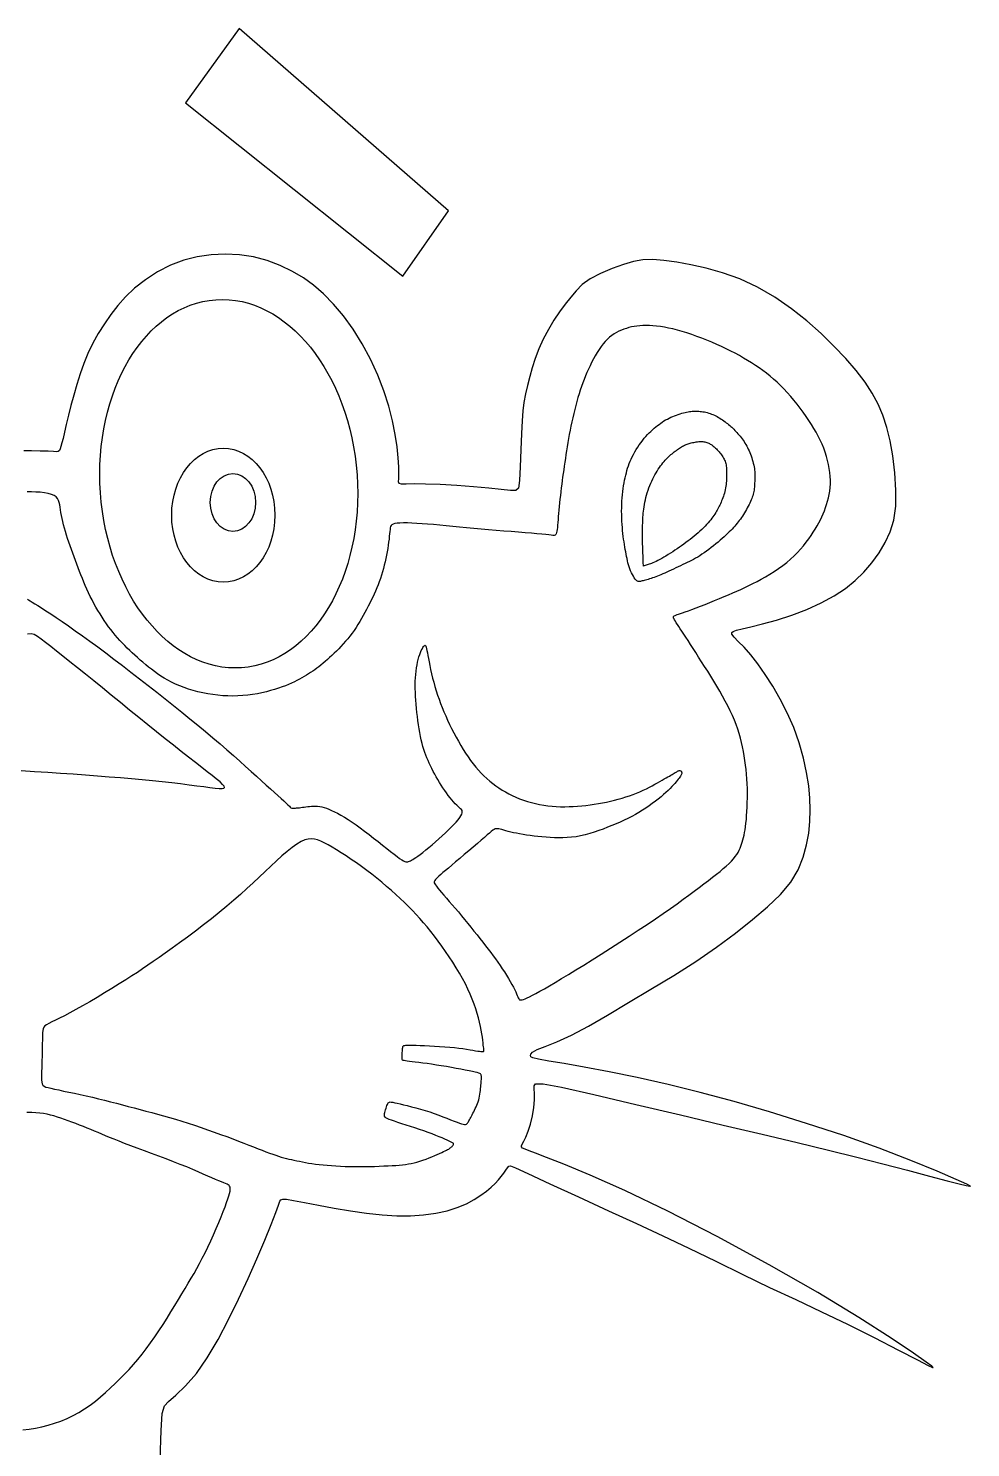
# Model space of a CAD drawing. Extents: x 22 to 188, y 36 to 263.
# Drawn here: x 110.46 to 142.93, y 213.76 to 262.66 of the extents above; entities that cross this region are included whole.
import ezdxf

# ---------------------------------------------------------------- set-up
doc = ezdxf.new("R2010")
doc.units = 0
doc.layers.add('1', color=7, linetype='Continuous')

msp = doc.modelspace()

# ---------------------------------------------------------------- linework, layer by layer
at = {"layer": '1', "color": 7, "linetype": 'Continuous'}
for points in [[(124.94, 256.38), (117.726, 262.662), (115.875, 260.095), (123.359, 254.124)], [(131.373, 243.689), (131.341, 243.733), (131.308, 243.785), (131.276, 243.842), (131.245, 243.905), (131.215, 243.971), (131.188, 244.039), (131.163, 244.107), (131.142, 244.177), (131.122, 244.247), (131.105, 244.319), (131.089, 244.392), (131.073, 244.467), (131.058, 244.545), (131.044, 244.624), (131.029, 244.706), (131.015, 244.79), (131, 244.877), (130.987, 244.967), (130.973, 245.06), (130.961, 245.157), (130.949, 245.256), (130.938, 245.359), (130.928, 245.464), (130.919, 245.572), (130.913, 245.682), (130.908, 245.794), (130.905, 245.908), (130.904, 246.023), (130.905, 246.139), (130.909, 246.254), (130.915, 246.369), (130.922, 246.482), (130.932, 246.592), (130.943, 246.7), (130.957, 246.803), (130.971, 246.902), (130.988, 246.998), (131.005, 247.091), (131.024, 247.18), (131.045, 247.267), (131.066, 247.351), (131.088, 247.432), (131.111, 247.511), (131.136, 247.59), (131.164, 247.668), (131.195, 247.745), (131.229, 247.824), (131.267, 247.904), (131.309, 247.985), (131.355, 248.068), (131.405, 248.151), (131.458, 248.234), (131.513, 248.316), (131.572, 248.396), (131.632, 248.474), (131.686, 248.54), (131.741, 248.603), (131.796, 248.663), (131.853, 248.722), (131.909, 248.777), (131.966, 248.831), (132.023, 248.881), (132.08, 248.929), (132.136, 248.975), (132.193, 249.018), (132.249, 249.059), (132.306, 249.098), (132.363, 249.134), (132.421, 249.169), (132.48, 249.202), (132.541, 249.233), (132.603, 249.262), (132.666, 249.29), (132.73, 249.316), (132.794, 249.34), (132.857, 249.362), (132.918, 249.382), (132.978, 249.399), (133.035, 249.415), (133.09, 249.429), (133.142, 249.44), (133.192, 249.449), (133.24, 249.457), (133.287, 249.462), (133.333, 249.467), (133.379, 249.47), (133.425, 249.471), (133.471, 249.472), (133.517, 249.471), (133.564, 249.469), (133.611, 249.466), (133.659, 249.461), (133.707, 249.454), (133.755, 249.446), (133.804, 249.435), (133.853, 249.423), (133.903, 249.409), (133.952, 249.392), (134.002, 249.374), (134.051, 249.354), (134.101, 249.333), (134.149, 249.309), (134.198, 249.284), (134.245, 249.258), (134.292, 249.23), (134.338, 249.201), (134.383, 249.17), (134.427, 249.139), (134.47, 249.108), (134.511, 249.076), (134.551, 249.044), (134.59, 249.013), (134.627, 248.981), (134.664, 248.949), (134.699, 248.916), (134.735, 248.882), (134.77, 248.848), (134.805, 248.812), (134.84, 248.774), (134.876, 248.735), (134.912, 248.694), (134.948, 248.652), (134.984, 248.609), (135.02, 248.564), (135.055, 248.518), (135.089, 248.47), (135.122, 248.422), (135.153, 248.373), (135.184, 248.324), (135.213, 248.272), (135.241, 248.22), (135.267, 248.166), (135.293, 248.111), (135.318, 248.053), (135.341, 247.994), (135.364, 247.933), (135.386, 247.87), (135.406, 247.806), (135.424, 247.743), (135.441, 247.679), (135.456, 247.617), (135.468, 247.557), (135.478, 247.498), (135.485, 247.443), (135.49, 247.391), (135.493, 247.34), (135.495, 247.292), (135.495, 247.244), (135.494, 247.197), (135.492, 247.15), (135.491, 247.102), (135.489, 247.054), (135.487, 247.004), (135.485, 246.955), (135.483, 246.905), (135.479, 246.855), (135.474, 246.805), (135.467, 246.755), (135.459, 246.705), (135.449, 246.657), (135.437, 246.608), (135.423, 246.56), (135.406, 246.511), (135.388, 246.462), (135.367, 246.412), (135.345, 246.36), (135.32, 246.307), (135.293, 246.253), (135.264, 246.197), (135.234, 246.14), (135.202, 246.082), (135.169, 246.025), (135.135, 245.968), (135.1, 245.912), (135.066, 245.858), (135.03, 245.805), (134.995, 245.755), (134.959, 245.705), (134.921, 245.656), (134.883, 245.608), (134.843, 245.56), (134.801, 245.512), (134.757, 245.463), (134.71, 245.412), (134.661, 245.361), (134.609, 245.309), (134.554, 245.255), (134.496, 245.199), (134.434, 245.142), (134.369, 245.083), (134.3, 245.023), (134.227, 244.961), (134.151, 244.897), (134.072, 244.834), (133.992, 244.771), (133.911, 244.709), (133.831, 244.65), (133.751, 244.593), (133.673, 244.54), (133.598, 244.492), (133.525, 244.447), (133.453, 244.406), (133.382, 244.367), (133.31, 244.33), (133.239, 244.293), (133.165, 244.257), (133.09, 244.221), (133.012, 244.184), (132.933, 244.146), (132.852, 244.108), (132.771, 244.07), (132.69, 244.033), (132.611, 243.996), (132.534, 243.961), (132.459, 243.927), (132.388, 243.895), (132.321, 243.865), (132.256, 243.837), (132.194, 243.811), (132.135, 243.787), (132.078, 243.764), (132.023, 243.743), (131.969, 243.724), (131.917, 243.707), (131.867, 243.691), (131.818, 243.676), (131.772, 243.663), (131.728, 243.651), (131.686, 243.64), (131.648, 243.63), (131.613, 243.621), (131.581, 243.613), (131.552, 243.606), (131.526, 243.602), (131.501, 243.602), (131.476, 243.606), (131.453, 243.616), (131.428, 243.631), (131.403, 243.654), (131.373, 243.689)], [(131.655, 244.134), (131.649, 244.266), (131.645, 244.376), (131.641, 244.485), (131.637, 244.593), (131.633, 244.697), (131.63, 244.799), (131.628, 244.897), (131.626, 244.991), (131.625, 245.081), (131.624, 245.166), (131.624, 245.247), (131.624, 245.324), (131.625, 245.399), (131.627, 245.472), (131.628, 245.543), (131.63, 245.612), (131.633, 245.681), (131.635, 245.749), (131.639, 245.817), (131.644, 245.886), (131.649, 245.956), (131.657, 246.027), (131.665, 246.1), (131.676, 246.175), (131.689, 246.253), (131.704, 246.333), (131.722, 246.414), (131.741, 246.497), (131.763, 246.58), (131.787, 246.663), (131.813, 246.746), (131.841, 246.828), (131.872, 246.908), (131.905, 246.986), (131.939, 247.062), (131.975, 247.136), (132.013, 247.208), (132.051, 247.278), (132.09, 247.345), (132.129, 247.409), (132.168, 247.471), (132.208, 247.53), (132.247, 247.586), (132.287, 247.639), (132.326, 247.69), (132.366, 247.738), (132.405, 247.783), (132.445, 247.826), (132.484, 247.866), (132.523, 247.904), (132.562, 247.94), (132.601, 247.974), (132.64, 248.006), (132.678, 248.037), (132.716, 248.066), (132.754, 248.095), (132.791, 248.122), (132.829, 248.149), (132.865, 248.175), (132.901, 248.199), (132.937, 248.222), (132.972, 248.243), (133.005, 248.263), (133.038, 248.282), (133.07, 248.298), (133.101, 248.313), (133.133, 248.326), (133.164, 248.338), (133.197, 248.349), (133.23, 248.36), (133.266, 248.369), (133.304, 248.379), (133.345, 248.389), (133.388, 248.398), (133.432, 248.407), (133.477, 248.414), (133.523, 248.421), (133.569, 248.425), (133.613, 248.428), (133.656, 248.428), (133.697, 248.426), (133.736, 248.421), (133.773, 248.414), (133.808, 248.405), (133.841, 248.394), (133.873, 248.382), (133.903, 248.369), (133.932, 248.355), (133.959, 248.34), (133.986, 248.324), (134.011, 248.307), (134.037, 248.289), (134.062, 248.269), (134.088, 248.248), (134.114, 248.224), (134.142, 248.198), (134.17, 248.17), (134.2, 248.14), (134.23, 248.108), (134.26, 248.074), (134.289, 248.04), (134.318, 248.004), (134.346, 247.968), (134.372, 247.931), (134.395, 247.894), (134.417, 247.857), (134.436, 247.82), (134.454, 247.782), (134.469, 247.744), (134.482, 247.704), (134.493, 247.664), (134.502, 247.622), (134.509, 247.579), (134.515, 247.534), (134.518, 247.488), (134.521, 247.44), (134.522, 247.39), (134.522, 247.339), (134.521, 247.287), (134.52, 247.233), (134.518, 247.177), (134.515, 247.12), (134.512, 247.062), (134.507, 247.003), (134.502, 246.944), (134.494, 246.884), (134.485, 246.825), (134.474, 246.766), (134.46, 246.707), (134.445, 246.65), (134.428, 246.593), (134.409, 246.538), (134.39, 246.484), (134.37, 246.432), (134.349, 246.381), (134.328, 246.332), (134.308, 246.285), (134.288, 246.239), (134.267, 246.195), (134.245, 246.152), (134.223, 246.108), (134.199, 246.065), (134.173, 246.021), (134.146, 245.976), (134.116, 245.929), (134.084, 245.881), (134.049, 245.832), (134.012, 245.781), (133.972, 245.729), (133.929, 245.677), (133.882, 245.623), (133.833, 245.567), (133.78, 245.512), (133.724, 245.455), (133.665, 245.398), (133.604, 245.34), (133.54, 245.282), (133.474, 245.225), (133.406, 245.167), (133.337, 245.111), (133.266, 245.054), (133.194, 244.999), (133.121, 244.944), (133.047, 244.89), (132.972, 244.836), (132.896, 244.783), (132.819, 244.73), (132.741, 244.678), (132.663, 244.627), (132.584, 244.576), (132.506, 244.528), (132.43, 244.481), (132.355, 244.436), (132.284, 244.395), (132.215, 244.357), (132.15, 244.323), (132.09, 244.294), (132.034, 244.268), (131.983, 244.246), (131.937, 244.228), (131.894, 244.212), (131.857, 244.199), (131.823, 244.188), (131.748, 244.163), (131.715, 244.153), (131.68, 244.141)], [(119.713, 234.558), (119.552, 234.443), (119.38, 234.305), (119.2, 234.148), (119.012, 233.977), (118.818, 233.795), (118.619, 233.606), (118.416, 233.414), (118.208, 233.22), (117.993, 233.023), (117.771, 232.822), (117.539, 232.618), (117.296, 232.411), (117.041, 232.199), (116.772, 231.985), (116.496, 231.769), (116.216, 231.556), (115.939, 231.35), (115.669, 231.152), (115.414, 230.966), (115.177, 230.797), (114.963, 230.645), (114.766, 230.507), (114.581, 230.379), (114.399, 230.257), (114.216, 230.136), (114.023, 230.012), (113.815, 229.879), (113.586, 229.735), (113.342, 229.584), (113.087, 229.428), (112.829, 229.273), (112.574, 229.122), (112.328, 228.98), (112.098, 228.851), (111.889, 228.739), (111.702, 228.643), (111.536, 228.56), (111.392, 228.489), (111.27, 228.428), (111.17, 228.376), (111.091, 228.329), (111.033, 228.287), (110.993, 228.244), (110.968, 228.194), (110.954, 228.132), (110.947, 228.053), (110.945, 227.95), (110.944, 227.82), (110.941, 227.658), (110.937, 227.472), (110.931, 227.272), (110.926, 227.069), (110.921, 226.872), (110.917, 226.692), (110.916, 226.539), (110.917, 226.433), (110.924, 226.352), (110.939, 226.29), (110.965, 226.245), (111.005, 226.211), (111.062, 226.185), (111.138, 226.163), (111.238, 226.14), (111.362, 226.113), (111.508, 226.082), (111.673, 226.047), (111.853, 226.009), (112.046, 225.968), (112.248, 225.924), (112.455, 225.878), (112.665, 225.83), (112.874, 225.78), (113.082, 225.729), (113.289, 225.677), (113.494, 225.624), (113.699, 225.571), (113.903, 225.517), (114.106, 225.463), (114.308, 225.41), (114.51, 225.356), (114.712, 225.303), (114.914, 225.248), (115.118, 225.192), (115.324, 225.134), (115.533, 225.073), (115.746, 225.009), (115.964, 224.941), (116.186, 224.868), (116.412, 224.792), (116.639, 224.714), (116.864, 224.634), (117.085, 224.554), (117.301, 224.474), (117.508, 224.396), (117.705, 224.321), (117.89, 224.249), (118.063, 224.182), (118.224, 224.119), (118.375, 224.059), (118.515, 224.005), (118.646, 223.955), (118.767, 223.909), (118.88, 223.868), (118.984, 223.832), (119.083, 223.801), (119.176, 223.773), (119.265, 223.748), (119.352, 223.725), (119.438, 223.704), (119.525, 223.684), (119.614, 223.664), (119.706, 223.644), (119.802, 223.624), (119.902, 223.604), (120.007, 223.584), (120.117, 223.565), (120.232, 223.547), (120.354, 223.53), (120.482, 223.514), (120.617, 223.499), (120.758, 223.486), (120.905, 223.475), (121.058, 223.465), (121.215, 223.457), (121.376, 223.451), (121.541, 223.447), (121.71, 223.444), (121.88, 223.444), (122.052, 223.445), (122.223, 223.447), (122.391, 223.451), (122.554, 223.456), (122.711, 223.463), (122.86, 223.469), (122.998, 223.477), (123.126, 223.485), (123.243, 223.494), (123.353, 223.504), (123.456, 223.517), (123.556, 223.532), (123.654, 223.55), (123.751, 223.572), (123.851, 223.599), (123.953, 223.631), (124.058, 223.666), (124.163, 223.704), (124.266, 223.743), (124.367, 223.784), (124.463, 223.823), (124.552, 223.861), (124.633, 223.897), (124.705, 223.929), (124.768, 223.957), (124.822, 223.983), (124.869, 224.006), (124.909, 224.027), (124.944, 224.047), (124.974, 224.066), (125, 224.084), (125.023, 224.103), (125.043, 224.121), (125.061, 224.138), (125.075, 224.155), (125.088, 224.171), (125.097, 224.186), (125.105, 224.199), (125.111, 224.211), (125.114, 224.221), (125.114, 224.23), (125.109, 224.239), (125.097, 224.249), (125.078, 224.261), (125.049, 224.277), (125.008, 224.296), (124.956, 224.321), (124.889, 224.351), (124.809, 224.387), (124.716, 224.428), (124.612, 224.472), (124.497, 224.519), (124.371, 224.569), (124.235, 224.62), (124.091, 224.672), (123.939, 224.724), (123.783, 224.775), (123.627, 224.825), (123.474, 224.873), (123.328, 224.92), (123.193, 224.963), (123.072, 225.003), (122.97, 225.039), (122.889, 225.07), (122.827, 225.098), (122.783, 225.125), (122.754, 225.15), (122.737, 225.176), (122.731, 225.204), (122.731, 225.235), (122.737, 225.271), (122.746, 225.312), (122.757, 225.357), (122.77, 225.404), (122.785, 225.452), (122.8, 225.498), (122.816, 225.542), (122.832, 225.581), (122.847, 225.614), (122.863, 225.639), (122.88, 225.656), (122.901, 225.667), (122.93, 225.67), (122.968, 225.667), (123.018, 225.659), (123.083, 225.645), (123.165, 225.626), (123.267, 225.602), (123.385, 225.574), (123.517, 225.542), (123.661, 225.506), (123.813, 225.465), (123.971, 225.422), (124.131, 225.375), (124.291, 225.324), (124.448, 225.271), (124.601, 225.216), (124.747, 225.161), (124.884, 225.108), (125.012, 225.058), (125.128, 225.012), (125.231, 224.973), (125.319, 224.941), (125.39, 224.918), (125.447, 224.903), (125.491, 224.897), (125.526, 224.897), (125.553, 224.905), (125.574, 224.918), (125.591, 224.937), (125.608, 224.961), (125.625, 224.989), (125.644, 225.021), (125.664, 225.057), (125.685, 225.096), (125.706, 225.138), (125.73, 225.183), (125.754, 225.23), (125.779, 225.279), (125.806, 225.331), (125.833, 225.384), (125.86, 225.439), (125.887, 225.496), (125.913, 225.554), (125.937, 225.615), (125.959, 225.677), (125.979, 225.74), (125.996, 225.805), (126.01, 225.871), (126.022, 225.937), (126.032, 226.003), (126.04, 226.067), (126.046, 226.131), (126.052, 226.192), (126.057, 226.25), (126.061, 226.305), (126.065, 226.356), (126.068, 226.403), (126.07, 226.447), (126.072, 226.487), (126.072, 226.522), (126.071, 226.553), (126.069, 226.58), (126.065, 226.602), (126.056, 226.621), (126.041, 226.638), (126.015, 226.652), (125.978, 226.667), (125.925, 226.682), (125.854, 226.699), (125.763, 226.719), (125.65, 226.742), (125.516, 226.768), (125.368, 226.796), (125.207, 226.826), (125.038, 226.857), (124.864, 226.887), (124.69, 226.916), (124.519, 226.943), (124.355, 226.968), (124.198, 226.99), (124.052, 227.01), (123.916, 227.027), (123.793, 227.043), (123.684, 227.056), (123.59, 227.068), (123.512, 227.078), (123.452, 227.086), (123.407, 227.094), (123.376, 227.103), (123.356, 227.114), (123.345, 227.128), (123.34, 227.146), (123.339, 227.17), (123.341, 227.2), (123.342, 227.237), (123.343, 227.28), (123.345, 227.326), (123.346, 227.375), (123.349, 227.423), (123.352, 227.469), (123.356, 227.511), (123.361, 227.547), (123.369, 227.575), (123.38, 227.596), (123.399, 227.611), (123.428, 227.62), (123.47, 227.626), (123.527, 227.627), (123.603, 227.627), (123.7, 227.624), (123.82, 227.621), (123.959, 227.616), (124.115, 227.611), (124.282, 227.604), (124.456, 227.595), (124.633, 227.585), (124.809, 227.573), (124.98, 227.559), (125.142, 227.542), (125.293, 227.525), (125.434, 227.506), (125.563, 227.487), (125.679, 227.469), (125.782, 227.452), (125.872, 227.436), (125.947, 227.424), (126.006, 227.415), (126.053, 227.409), (126.088, 227.406), (126.113, 227.405), (126.13, 227.406), (126.14, 227.408), (126.147, 227.412), (126.15, 227.416), (126.153, 227.421), (126.155, 227.429), (126.155, 227.44), (126.155, 227.458), (126.153, 227.484), (126.15, 227.519), (126.145, 227.567), (126.138, 227.628), (126.129, 227.704), (126.118, 227.795), (126.104, 227.899), (126.087, 228.014), (126.065, 228.14), (126.039, 228.275), (126.008, 228.417), (125.971, 228.566), (125.928, 228.72), (125.879, 228.878), (125.822, 229.042), (125.759, 229.209), (125.688, 229.381), (125.609, 229.557), (125.521, 229.737), (125.425, 229.92), (125.319, 230.106), (125.206, 230.295), (125.087, 230.484), (124.963, 230.672), (124.836, 230.857), (124.707, 231.039), (124.578, 231.215), (124.45, 231.384), (124.324, 231.545), (124.2, 231.699), (124.076, 231.847), (123.951, 231.99), (123.825, 232.13), (123.695, 232.268), (123.561, 232.405), (123.422, 232.542), (123.277, 232.68), (123.126, 232.819), (122.969, 232.959), (122.807, 233.099), (122.641, 233.238), (122.471, 233.376), (122.298, 233.513), (122.121, 233.647), (121.943, 233.778), (121.765, 233.906), (121.587, 234.029), (121.413, 234.146), (121.245, 234.256), (121.083, 234.357), (120.93, 234.45), (120.788, 234.532), (120.658, 234.602), (120.537, 234.66), (120.424, 234.703), (120.315, 234.73), (120.207, 234.739), (120.097, 234.729), (119.983, 234.699), (119.862, 234.646), (119.713, 234.558)]]:
    msp.add_lwpolyline(points, close=True, dxfattribs=at)
for points in [[(115.003, 213.333), (115.039, 214.35), (115.076, 214.933), (115.147, 215.197), (115.295, 215.35), (115.547, 215.565), (115.879, 215.885), (116.25, 216.315), (116.626, 216.858), (116.998, 217.486), (117.36, 218.169), (117.707, 218.876), (118.034, 219.583), (118.337, 220.268), (118.608, 220.904), (118.832, 221.452), (118.992, 221.866), (119.079, 222.119), (119.122, 222.246), (119.158, 222.299), (119.224, 222.321), (119.359, 222.315), (119.602, 222.277), (119.98, 222.206), (120.461, 222.112), (121.001, 222.011), (121.561, 221.916), (122.118, 221.835), (122.655, 221.777), (123.159, 221.748), (123.631, 221.748), (124.076, 221.777), (124.497, 221.836), (124.888, 221.922), (125.242, 222.033), (125.553, 222.164), (125.823, 222.308), (126.052, 222.455), (126.246, 222.596), (126.408, 222.73), (126.544, 222.86), (126.66, 222.985), (126.758, 223.105), (126.843, 223.217), (126.915, 223.318), (126.975, 223.4), (127.021, 223.455), (127.074, 223.468), (127.246, 223.399), (127.67, 223.201), (128.431, 222.849), (129.414, 222.396), (130.453, 221.92), (131.421, 221.476), (132.328, 221.056), (133.224, 220.632), (134.145, 220.185), (135.08, 219.728), (136.003, 219.281), (136.901, 218.858), (137.788, 218.442), (138.69, 218.008), (139.608, 217.55), (140.449, 217.118), (141.095, 216.782), (141.466, 216.589), (141.617, 216.515), (141.639, 216.515), (141.592, 216.563), (141.402, 216.708), (140.962, 217.015), (140.189, 217.534), (139.082, 218.243), (137.665, 219.102), (135.986, 220.062), (134.2, 221.032), (132.491, 221.911), (131.014, 222.617), (129.815, 223.148), (128.913, 223.522), (128.31, 223.761), (127.939, 223.9), (127.718, 223.981), (127.575, 224.038), (127.49, 224.082), (127.451, 224.12), (127.45, 224.16), (127.48, 224.219), (127.535, 224.314), (127.607, 224.462), (127.687, 224.66), (127.766, 224.906), (127.833, 225.19), (127.881, 225.483), (127.905, 225.748), (127.902, 225.959), (127.889, 226.117), (127.886, 226.229), (127.94, 226.297), (128.197, 226.291), (128.83, 226.174), (129.946, 225.925), (131.389, 225.587), (132.937, 225.221), (134.404, 224.875), (135.746, 224.559), (136.956, 224.272), (138.034, 224.01), (139.006, 223.768), (139.907, 223.537), (140.757, 223.314), (141.512, 223.114), (142.117, 222.954), (142.531, 222.849), (142.78, 222.79), (142.905, 222.766), (142.929, 222.772), (142.796, 222.837), (142.428, 222.999), (141.772, 223.28), (140.867, 223.653), (139.774, 224.076), (138.556, 224.509), (137.277, 224.933), (136, 225.33), (134.777, 225.686), (133.614, 225.999), (132.503, 226.274), (131.443, 226.51), (130.469, 226.709), (129.618, 226.869), (128.925, 226.991), (128.399, 227.08), (128.042, 227.144), (127.848, 227.19), (127.772, 227.227), (127.759, 227.268), (127.77, 227.32), (127.833, 227.387), (127.99, 227.473), (128.274, 227.584), (128.676, 227.741), (129.178, 227.968), (129.763, 228.281), (130.421, 228.665), (131.142, 229.095), (131.913, 229.552), (132.7, 230.026), (133.465, 230.513), (134.174, 231.004), (134.822, 231.489), (135.408, 231.956), (135.929, 232.396), (136.375, 232.82), (136.731, 233.242), (136.987, 233.672), (137.162, 234.104), (137.276, 234.528), (137.351, 234.936), (137.393, 235.334), (137.406, 235.731), (137.393, 236.134), (137.351, 236.558), (137.276, 237.017), (137.165, 237.518), (137.017, 238.044), (136.832, 238.571), (136.612, 239.076), (136.368, 239.552), (136.111, 239.996), (135.852, 240.402), (135.598, 240.764), (135.352, 241.078), (135.121, 241.337), (134.923, 241.541), (134.778, 241.689), (134.703, 241.784), (134.696, 241.843), (134.751, 241.883), (134.865, 241.922), (135.058, 241.971), (135.352, 242.04), (135.758, 242.139), (136.244, 242.271), (136.768, 242.438), (137.288, 242.64), (137.782, 242.868), (138.229, 243.113), (138.614, 243.367), (138.948, 243.636), (139.247, 243.927), (139.523, 244.247), (139.773, 244.589), (139.987, 244.945), (140.159, 245.314), (140.281, 245.72), (140.348, 246.194), (140.356, 246.752), (140.318, 247.351), (140.246, 247.933), (140.153, 248.454), (140.04, 248.915), (139.904, 249.33), (139.741, 249.716), (139.542, 250.089), (139.293, 250.468), (138.986, 250.868), (138.626, 251.286), (138.22, 251.717), (137.775, 252.153), (137.289, 252.585), (136.758, 253.003), (136.182, 253.395), (135.58, 253.743), (134.973, 254.03), (134.382, 254.243), (133.818, 254.397), (133.289, 254.511), (132.802, 254.602), (132.363, 254.667), (131.975, 254.696), (131.636, 254.684), (131.313, 254.628), (130.967, 254.53), (130.575, 254.39), (130.175, 254.219), (129.82, 254.03), (129.548, 253.832), (129.339, 253.624), (129.154, 253.401), (128.963, 253.16), (128.767, 252.896), (128.571, 252.605), (128.381, 252.287), (128.205, 251.952), (128.053, 251.615), (127.928, 251.288), (127.826, 250.971), (127.738, 250.662), (127.659, 250.36), (127.589, 250.064), (127.535, 249.774), (127.497, 249.482), (127.471, 249.142), (127.451, 248.701), (127.432, 248.137), (127.412, 247.553), (127.387, 247.082), (127.348, 246.823), (127.258, 246.734), (127.072, 246.74), (126.756, 246.775), (126.324, 246.821), (125.805, 246.869), (125.229, 246.912), (124.656, 246.944), (124.148, 246.962), (123.758, 246.964), (123.484, 246.96), (123.316, 246.962), (123.236, 246.983), (123.216, 247.039), (123.223, 247.147), (123.229, 247.32), (123.224, 247.56), (123.205, 247.869), (123.167, 248.243), (123.104, 248.672), (123.011, 249.145), (122.881, 249.65), (122.712, 250.177), (122.502, 250.718), (122.25, 251.264), (121.964, 251.797), (121.651, 252.3), (121.319, 252.756), (120.977, 253.161), (120.633, 253.512), (120.291, 253.81), (119.939, 254.065), (119.56, 254.289), (119.142, 254.491), (118.691, 254.661), (118.218, 254.789), (117.732, 254.863), (117.242, 254.887), (116.757, 254.863), (116.281, 254.794), (115.816, 254.676), (115.36, 254.502), (114.913, 254.271), (114.493, 253.999), (114.12, 253.706), (113.808, 253.409), (113.544, 253.109), (113.306, 252.8), (113.079, 252.479), (112.866, 252.149), (112.677, 251.81), (112.515, 251.464), (112.376, 251.113), (112.251, 250.755), (112.134, 250.392), (112.026, 250.029), (111.927, 249.673), (111.841, 249.33), (111.767, 249.016), (111.705, 248.747), (111.656, 248.536), (111.616, 248.376), (111.585, 248.257), (111.559, 248.17), (111.531, 248.112), (111.492, 248.081), (111.432, 248.073), (111.325, 248.08), (111.141, 248.091), (110.87, 248.097), (110.567, 248.102), (110.308, 248.109)], [(110.429, 242.989), (110.471, 242.966), (110.525, 242.934), (110.593, 242.892), (110.679, 242.839), (110.785, 242.772), (110.913, 242.691), (111.061, 242.595), (111.23, 242.484), (111.416, 242.36), (111.62, 242.222), (111.84, 242.071), (112.074, 241.908), (112.321, 241.732), (112.58, 241.545), (112.849, 241.347), (113.127, 241.141), (113.411, 240.927), (113.701, 240.706), (113.995, 240.481), (114.29, 240.253), (114.587, 240.023), (114.882, 239.792), (115.175, 239.561), (115.464, 239.331), (115.749, 239.102), (116.029, 238.876), (116.301, 238.652), (116.566, 238.433), (116.822, 238.217), (117.068, 238.007), (117.304, 237.803), (117.529, 237.604), (117.744, 237.413), (117.948, 237.23), (118.142, 237.056), (118.324, 236.89), (118.496, 236.735), (118.656, 236.59), (118.804, 236.457), (118.94, 236.334), (119.062, 236.224), (119.171, 236.126), (119.265, 236.041), (119.344, 235.969), (119.407, 235.91), (119.454, 235.865), (119.487, 235.833), (119.509, 235.81), (119.524, 235.797), (119.533, 235.79), (119.541, 235.787), (119.549, 235.788), (119.56, 235.791), (119.578, 235.793), (119.602, 235.794), (119.631, 235.796), (119.666, 235.798), (119.705, 235.801), (119.749, 235.804), (119.798, 235.809), (119.85, 235.815), (119.905, 235.822), (119.964, 235.83), (120.025, 235.839), (120.088, 235.847), (120.153, 235.855), (120.22, 235.86), (120.289, 235.863), (120.358, 235.862), (120.428, 235.858), (120.499, 235.849), (120.573, 235.835), (120.65, 235.816), (120.731, 235.79), (120.818, 235.758), (120.91, 235.718), (121.009, 235.671), (121.116, 235.615), (121.231, 235.551), (121.352, 235.479), (121.48, 235.399), (121.614, 235.311), (121.754, 235.215), (121.899, 235.112), (122.049, 235.002), (122.204, 234.884), (122.359, 234.763), (122.514, 234.64), (122.664, 234.52), (122.808, 234.405), (122.941, 234.298), (123.062, 234.203), (123.167, 234.123), (123.255, 234.06), (123.326, 234.013), (123.385, 233.98), (123.432, 233.959), (123.471, 233.948), (123.503, 233.945), (123.533, 233.948), (123.562, 233.956), (123.592, 233.966), (123.625, 233.98), (123.663, 233.998), (123.706, 234.022), (123.756, 234.053), (123.815, 234.093), (123.883, 234.141), (123.962, 234.201), (124.053, 234.271), (124.154, 234.352), (124.263, 234.44), (124.376, 234.535), (124.493, 234.635), (124.609, 234.737), (124.724, 234.84), (124.835, 234.942), (124.939, 235.041), (125.035, 235.137), (125.123, 235.228), (125.201, 235.314), (125.268, 235.394), (125.324, 235.466), (125.367, 235.531), (125.397, 235.587), (125.412, 235.635), (125.414, 235.675), (125.404, 235.71), (125.384, 235.742), (125.354, 235.774), (125.317, 235.808), (125.273, 235.847), (125.223, 235.892), (125.17, 235.946), (125.113, 236.008), (125.054, 236.076), (124.993, 236.151), (124.931, 236.232), (124.869, 236.317), (124.807, 236.405), (124.745, 236.496), (124.686, 236.589), (124.628, 236.683), (124.572, 236.777), (124.517, 236.873), (124.465, 236.968), (124.415, 237.062), (124.367, 237.156), (124.321, 237.249), (124.277, 237.34), (124.236, 237.431), (124.196, 237.522), (124.159, 237.615), (124.123, 237.711), (124.09, 237.811), (124.058, 237.915), (124.028, 238.026), (124, 238.144), (123.973, 238.268), (123.948, 238.397), (123.925, 238.531), (123.903, 238.668), (123.883, 238.808), (123.865, 238.949), (123.849, 239.09), (123.834, 239.231), (123.821, 239.371), (123.81, 239.509), (123.802, 239.646), (123.796, 239.78), (123.792, 239.912), (123.792, 240.041), (123.795, 240.166), (123.801, 240.287), (123.81, 240.404), (123.822, 240.517), (123.837, 240.625), (123.855, 240.728), (123.875, 240.825), (123.897, 240.917), (123.92, 241.003), (123.946, 241.083), (123.972, 241.155), (123.999, 241.22), (124.026, 241.277), (124.052, 241.324), (124.076, 241.362), (124.098, 241.388), (124.118, 241.403), (124.134, 241.406), (124.148, 241.396), (124.16, 241.374), (124.171, 241.338), (124.183, 241.288), (124.195, 241.225), (124.209, 241.148), (124.225, 241.057), (124.245, 240.951), (124.268, 240.833), (124.294, 240.705), (124.323, 240.568), (124.355, 240.425), (124.391, 240.278), (124.429, 240.129), (124.47, 239.981), (124.514, 239.834), (124.561, 239.689), (124.611, 239.545), (124.664, 239.402), (124.72, 239.259), (124.779, 239.116), (124.841, 238.972), (124.907, 238.827), (124.976, 238.681), (125.047, 238.534), (125.122, 238.387), (125.2, 238.241), (125.279, 238.097), (125.361, 237.955), (125.444, 237.818), (125.528, 237.685), (125.614, 237.558), (125.701, 237.436), (125.79, 237.32), (125.879, 237.209), (125.971, 237.103), (126.065, 237.001), (126.16, 236.905), (126.258, 236.813), (126.357, 236.725), (126.46, 236.642), (126.564, 236.563), (126.672, 236.488), (126.783, 236.418), (126.897, 236.35), (127.015, 236.287), (127.136, 236.227), (127.261, 236.17), (127.39, 236.117), (127.522, 236.068), (127.657, 236.024), (127.794, 235.983), (127.934, 235.948), (128.075, 235.917), (128.218, 235.892), (128.362, 235.873), (128.507, 235.858), (128.653, 235.849), (128.799, 235.844), (128.945, 235.843), (129.091, 235.846), (129.238, 235.853), (129.384, 235.862), (129.529, 235.875), (129.674, 235.89), (129.818, 235.908), (129.961, 235.929), (130.102, 235.952), (130.243, 235.977), (130.382, 236.005), (130.519, 236.036), (130.655, 236.068), (130.789, 236.103), (130.921, 236.14), (131.05, 236.179), (131.176, 236.221), (131.299, 236.264), (131.419, 236.31), (131.536, 236.358), (131.648, 236.409), (131.756, 236.461), (131.86, 236.513), (131.958, 236.565), (132.052, 236.617), (132.141, 236.667), (132.224, 236.715), (132.301, 236.759), (132.372, 236.8), (132.437, 236.837), (132.496, 236.87), (132.55, 236.901), (132.599, 236.929), (132.644, 236.954), (132.683, 236.977), (132.719, 236.998), (132.751, 237.017), (132.779, 237.035), (132.804, 237.05), (132.827, 237.063), (132.847, 237.074), (132.865, 237.081), (132.882, 237.086), (132.898, 237.088), (132.914, 237.086), (132.928, 237.081), (132.941, 237.074), (132.953, 237.064), (132.963, 237.051), (132.97, 237.037), (132.974, 237.021), (132.976, 237.004), (132.974, 236.985), (132.969, 236.965), (132.96, 236.943), (132.948, 236.919), (132.931, 236.892), (132.911, 236.861), (132.886, 236.827), (132.857, 236.789), (132.823, 236.746), (132.784, 236.699), (132.741, 236.648), (132.691, 236.593), (132.636, 236.534), (132.575, 236.471), (132.507, 236.405), (132.432, 236.335), (132.35, 236.261), (132.261, 236.185), (132.167, 236.108), (132.066, 236.029), (131.961, 235.95), (131.851, 235.871), (131.737, 235.794), (131.619, 235.719), (131.499, 235.646), (131.376, 235.576), (131.25, 235.508), (131.12, 235.442), (130.987, 235.378), (130.851, 235.315), (130.711, 235.254), (130.567, 235.193), (130.42, 235.133), (130.269, 235.074), (130.116, 235.018), (129.961, 234.966), (129.804, 234.918), (129.648, 234.875), (129.491, 234.839), (129.336, 234.81), (129.182, 234.79), (129.03, 234.777), (128.88, 234.77), (128.731, 234.769), (128.585, 234.773), (128.441, 234.781), (128.298, 234.792), (128.158, 234.804), (128.021, 234.818), (127.886, 234.833), (127.755, 234.85), (127.628, 234.867), (127.506, 234.886), (127.39, 234.905), (127.28, 234.926), (127.178, 234.948), (127.083, 234.971), (126.996, 234.994), (126.917, 235.016), (126.844, 235.037), (126.779, 235.055), (126.72, 235.07), (126.668, 235.08), (126.622, 235.085), (126.582, 235.084), (126.545, 235.076), (126.506, 235.058), (126.464, 235.03), (126.413, 234.99), (126.351, 234.937), (126.275, 234.87), (126.18, 234.786), (126.064, 234.686), (125.932, 234.573), (125.787, 234.45), (125.635, 234.322), (125.481, 234.191), (125.328, 234.064), (125.183, 233.942), (125.05, 233.83), (124.933, 233.731), (124.831, 233.646), (124.744, 233.572), (124.671, 233.508), (124.609, 233.454), (124.559, 233.407), (124.519, 233.368), (124.488, 233.334), (124.465, 233.304), (124.451, 233.277), (124.445, 233.25), (124.449, 233.221), (124.463, 233.188), (124.488, 233.148), (124.524, 233.1), (124.572, 233.041), (124.632, 232.97), (124.702, 232.887), (124.782, 232.794), (124.871, 232.691), (124.966, 232.581), (125.066, 232.464), (125.17, 232.342), (125.277, 232.216), (125.385, 232.087), (125.494, 231.956), (125.602, 231.824), (125.71, 231.692), (125.816, 231.56), (125.92, 231.429), (126.022, 231.301), (126.12, 231.176), (126.215, 231.055), (126.305, 230.936), (126.393, 230.821), (126.477, 230.708), (126.559, 230.596), (126.638, 230.484), (126.715, 230.373), (126.79, 230.262), (126.863, 230.149), (126.933, 230.037), (127, 229.927), (127.063, 229.821), (127.121, 229.719), (127.173, 229.624), (127.218, 229.538), (127.256, 229.461), (127.285, 229.394), (127.309, 229.339), (127.327, 229.293), (127.342, 229.256), (127.357, 229.227), (127.372, 229.207), (127.389, 229.193), (127.411, 229.186), (127.439, 229.184), (127.475, 229.189), (127.52, 229.201), (127.577, 229.222), (127.647, 229.252), (127.731, 229.292), (127.831, 229.344), (127.949, 229.407), (128.087, 229.483), (128.244, 229.572), (128.421, 229.674), (128.617, 229.789), (128.833, 229.918), (129.069, 230.061), (129.324, 230.217), (129.599, 230.387), (129.893, 230.571), (130.201, 230.765), (130.518, 230.967), (130.84, 231.174), (131.161, 231.382), (131.476, 231.588), (131.78, 231.79), (132.068, 231.983), (132.335, 232.166), (132.583, 232.338), (132.813, 232.5), (133.025, 232.653), (133.223, 232.797), (133.407, 232.934), (133.58, 233.062), (133.741, 233.184), (133.894, 233.3), (134.037, 233.41), (134.17, 233.515), (134.294, 233.614), (134.408, 233.709), (134.511, 233.799), (134.604, 233.885), (134.686, 233.967), (134.756, 234.047), (134.817, 234.123), (134.869, 234.197), (134.914, 234.269), (134.951, 234.341), (134.984, 234.411), (135.013, 234.482), (135.038, 234.553), (135.062, 234.626), (135.084, 234.701), (135.105, 234.779), (135.124, 234.863), (135.142, 234.952), (135.159, 235.049), (135.174, 235.155), (135.188, 235.271), (135.201, 235.397), (135.212, 235.533), (135.222, 235.678), (135.23, 235.829), (135.235, 235.985), (135.238, 236.146), (135.238, 236.308), (135.236, 236.472), (135.229, 236.635), (135.22, 236.798), (135.207, 236.96), (135.191, 237.121), (135.173, 237.28), (135.151, 237.439), (135.126, 237.596), (135.098, 237.751), (135.067, 237.905), (135.033, 238.058), (134.995, 238.21), (134.952, 238.363), (134.904, 238.517), (134.85, 238.672), (134.789, 238.829), (134.722, 238.988), (134.646, 239.151), (134.564, 239.317), (134.475, 239.485), (134.382, 239.655), (134.284, 239.826), (134.183, 239.997), (134.079, 240.169), (133.974, 240.339), (133.869, 240.509), (133.764, 240.676), (133.66, 240.84), (133.558, 240.999), (133.46, 241.152), (133.365, 241.298), (133.275, 241.436), (133.191, 241.565), (133.114, 241.683), (133.043, 241.79), (132.979, 241.888), (132.922, 241.976), (132.87, 242.054), (132.826, 242.123), (132.787, 242.183), (132.755, 242.234), (132.729, 242.277), (132.709, 242.313), (132.695, 242.342), (132.688, 242.366), (132.686, 242.385), (132.691, 242.401), (132.702, 242.414), (132.719, 242.425), (132.743, 242.437), (132.774, 242.448), (132.814, 242.462), (132.865, 242.478), (132.928, 242.498), (133.004, 242.523), (133.095, 242.554), (133.203, 242.593), (133.328, 242.639), (133.468, 242.693), (133.619, 242.752), (133.779, 242.816), (133.943, 242.882), (134.109, 242.949), (134.274, 243.017), (134.435, 243.083), (134.588, 243.147), (134.735, 243.209), (134.877, 243.27), (135.016, 243.332), (135.153, 243.395), (135.29, 243.46), (135.429, 243.529), (135.57, 243.603), (135.716, 243.682), (135.864, 243.766), (136.014, 243.856), (136.163, 243.95), (136.31, 244.048), (136.454, 244.151), (136.592, 244.258), (136.724, 244.368), (136.848, 244.482), (136.963, 244.598), (137.071, 244.716), (137.172, 244.834), (137.265, 244.953), (137.352, 245.071), (137.432, 245.187), (137.507, 245.301), (137.576, 245.411), (137.64, 245.519), (137.699, 245.625), (137.753, 245.729), (137.803, 245.834), (137.849, 245.938), (137.892, 246.043), (137.931, 246.149), (137.968, 246.258), (138.001, 246.369), (138.031, 246.483), (138.055, 246.599), (138.075, 246.718), (138.089, 246.84), (138.097, 246.965), (138.099, 247.094), (138.093, 247.225), (138.08, 247.36), (138.06, 247.496), (138.034, 247.635), (138.001, 247.774), (137.962, 247.914), (137.917, 248.054), (137.866, 248.194), (137.809, 248.332), (137.747, 248.47), (137.679, 248.607), (137.606, 248.744), (137.528, 248.88), (137.444, 249.017), (137.356, 249.155), (137.262, 249.294), (137.163, 249.433), (137.06, 249.572), (136.953, 249.711), (136.842, 249.848), (136.729, 249.982), (136.613, 250.112), (136.496, 250.238), (136.377, 250.357), (136.258, 250.471), (136.138, 250.578), (136.017, 250.68), (135.894, 250.777), (135.769, 250.871), (135.642, 250.961), (135.512, 251.049), (135.379, 251.135), (135.243, 251.219), (135.103, 251.303), (134.96, 251.385), (134.813, 251.466), (134.662, 251.545), (134.507, 251.623), (134.347, 251.699), (134.184, 251.774), (134.016, 251.847), (133.845, 251.918), (133.672, 251.986), (133.498, 252.051), (133.326, 252.111), (133.156, 252.168), (132.989, 252.219), (132.827, 252.264), (132.671, 252.304), (132.521, 252.337), (132.377, 252.365), (132.239, 252.388), (132.107, 252.405), (131.98, 252.416), (131.86, 252.423), (131.745, 252.426), (131.635, 252.423), (131.531, 252.417), (131.431, 252.406), (131.335, 252.391), (131.243, 252.373), (131.153, 252.35), (131.066, 252.324), (130.98, 252.294), (130.895, 252.261), (130.812, 252.224), (130.729, 252.182), (130.649, 252.134), (130.569, 252.081), (130.491, 252.02), (130.415, 251.952), (130.34, 251.876), (130.267, 251.791), (130.196, 251.698), (130.126, 251.598), (130.059, 251.493), (129.994, 251.384), (129.932, 251.271), (129.871, 251.155), (129.814, 251.039), (129.759, 250.922), (129.707, 250.805), (129.658, 250.687), (129.61, 250.568), (129.565, 250.447), (129.521, 250.324), (129.478, 250.199), (129.438, 250.071), (129.398, 249.939), (129.359, 249.804), (129.322, 249.667), (129.286, 249.528), (129.251, 249.387), (129.218, 249.245), (129.187, 249.102), (129.157, 248.959), (129.128, 248.815), (129.101, 248.672), (129.076, 248.53), (129.052, 248.389), (129.029, 248.249), (129.007, 248.111), (128.986, 247.975), (128.965, 247.841), (128.945, 247.71), (128.926, 247.581), (128.907, 247.454), (128.889, 247.328), (128.871, 247.203), (128.854, 247.078), (128.838, 246.952), (128.822, 246.825), (128.806, 246.696), (128.792, 246.567), (128.778, 246.439), (128.764, 246.312), (128.752, 246.187), (128.74, 246.066), (128.73, 245.949), (128.72, 245.839), (128.712, 245.734), (128.704, 245.638), (128.696, 245.549), (128.689, 245.469), (128.681, 245.398), (128.671, 245.337), (128.661, 245.286), (128.648, 245.247), (128.633, 245.219), (128.612, 245.201), (128.581, 245.193), (128.537, 245.192), (128.476, 245.197), (128.394, 245.206), (128.287, 245.22), (128.152, 245.235), (127.987, 245.251), (127.794, 245.267), (127.579, 245.285), (127.345, 245.303), (127.097, 245.322), (126.84, 245.342), (126.579, 245.362), (126.317, 245.384), (126.06, 245.407), (125.807, 245.431), (125.56, 245.455), (125.318, 245.478), (125.083, 245.502), (124.856, 245.524), (124.635, 245.545), (124.422, 245.564), (124.218, 245.58), (124.025, 245.595), (123.842, 245.606), (123.674, 245.614), (123.52, 245.619), (123.384, 245.621), (123.265, 245.618), (123.167, 245.611), (123.09, 245.6), (123.032, 245.583), (122.99, 245.561), (122.961, 245.531), (122.942, 245.493), (122.93, 245.447), (122.923, 245.391), (122.916, 245.325), (122.909, 245.247), (122.899, 245.161), (122.888, 245.065), (122.875, 244.963), (122.86, 244.855), (122.843, 244.743), (122.824, 244.628), (122.803, 244.512), (122.779, 244.395), (122.753, 244.279), (122.725, 244.163), (122.695, 244.048), (122.663, 243.933), (122.628, 243.82), (122.591, 243.708), (122.552, 243.597), (122.51, 243.488), (122.467, 243.38), (122.421, 243.274), (122.374, 243.168), (122.325, 243.063), (122.274, 242.958), (122.222, 242.853), (122.169, 242.748), (122.115, 242.643), (122.059, 242.537), (122.002, 242.431), (121.943, 242.326), (121.882, 242.222), (121.818, 242.119), (121.753, 242.017), (121.685, 241.917), (121.614, 241.82), (121.541, 241.725), (121.466, 241.632), (121.389, 241.542), (121.311, 241.454), (121.233, 241.369), (121.154, 241.286), (121.075, 241.206), (120.997, 241.129), (120.919, 241.055), (120.843, 240.983), (120.767, 240.915), (120.691, 240.849), (120.617, 240.786), (120.544, 240.726), (120.471, 240.668), (120.4, 240.613), (120.329, 240.561), (120.259, 240.511), (120.187, 240.463), (120.115, 240.416), (120.041, 240.37), (119.965, 240.325), (119.886, 240.28), (119.803, 240.235), (119.717, 240.19), (119.626, 240.145), (119.529, 240.101), (119.427, 240.057), (119.318, 240.013), (119.202, 239.97), (119.079, 239.927), (118.947, 239.885), (118.807, 239.844), (118.661, 239.805), (118.509, 239.769), (118.351, 239.737), (118.189, 239.709), (118.022, 239.687), (117.853, 239.67), (117.682, 239.66), (117.509, 239.656), (117.335, 239.659), (117.161, 239.668), (116.987, 239.684), (116.814, 239.705), (116.642, 239.733), (116.473, 239.766), (116.306, 239.804), (116.143, 239.848), (115.983, 239.897), (115.828, 239.95), (115.679, 240.008), (115.534, 240.069), (115.396, 240.134), (115.265, 240.202), (115.141, 240.273), (115.023, 240.346), (114.911, 240.421), (114.804, 240.499), (114.701, 240.577), (114.602, 240.657), (114.505, 240.737), (114.41, 240.818), (114.317, 240.898), (114.224, 240.979), (114.133, 241.061), (114.043, 241.143), (113.955, 241.225), (113.868, 241.309), (113.783, 241.394), (113.699, 241.481), (113.617, 241.569), (113.536, 241.66), (113.457, 241.752), (113.379, 241.847), (113.302, 241.945), (113.227, 242.046), (113.152, 242.15), (113.077, 242.258), (113.004, 242.37), (112.931, 242.485), (112.86, 242.603), (112.79, 242.723), (112.722, 242.845), (112.656, 242.968), (112.593, 243.091), (112.533, 243.215), (112.477, 243.338), (112.423, 243.46), (112.372, 243.583), (112.322, 243.705), (112.274, 243.828), (112.227, 243.952), (112.18, 244.076), (112.133, 244.201), (112.086, 244.327), (112.038, 244.454), (111.991, 244.581), (111.945, 244.707), (111.899, 244.834), (111.856, 244.959), (111.814, 245.083), (111.774, 245.205), (111.738, 245.325), (111.704, 245.442), (111.673, 245.556), (111.645, 245.667), (111.62, 245.775), (111.599, 245.878), (111.58, 245.977), (111.565, 246.072), (111.553, 246.161), (111.54, 246.245), (111.524, 246.323), (111.5, 246.394), (111.465, 246.458), (111.416, 246.515), (111.349, 246.563), (111.26, 246.604), (111.148, 246.635), (111.016, 246.659), (110.872, 246.676), (110.72, 246.687), (110.568, 246.693), (110.421, 246.695)], [(110.217, 237.089), (110.676, 237.061), (111.127, 237.031), (111.57, 237.001), (112.004, 236.971), (112.429, 236.939), (112.843, 236.908), (113.246, 236.876), (113.638, 236.845), (114.017, 236.813), (114.384, 236.78), (114.737, 236.746), (115.076, 236.711), (115.4, 236.675), (115.708, 236.638), (115.997, 236.601), (116.263, 236.566), (116.504, 236.534), (116.715, 236.507), (116.893, 236.487), (117.035, 236.476), (117.137, 236.474), (117.2, 236.485), (117.224, 236.51), (117.209, 236.552), (117.156, 236.613), (117.065, 236.696), (116.937, 236.802), (116.795, 236.916), (116.626, 237.048), (116.433, 237.199), (116.218, 237.366), (115.983, 237.549), (115.729, 237.748), (115.459, 237.959), (115.175, 238.184), (114.879, 238.421), (114.574, 238.666), (114.262, 238.918), (113.947, 239.173), (113.632, 239.43), (113.319, 239.684), (113.012, 239.934), (112.713, 240.177), (112.426, 240.409), (112.152, 240.63), (111.894, 240.837), (111.654, 241.03), (111.432, 241.206), (111.233, 241.364), (111.056, 241.502), (110.905, 241.619), (110.779, 241.712), (110.666, 241.775), (110.553, 241.804), (110.426, 241.79)], [(110.27, 214.375), (110.486, 214.398), (110.705, 214.431), (110.926, 214.475), (111.147, 214.53), (111.367, 214.596), (111.584, 214.673), (111.797, 214.761), (112.004, 214.862), (112.205, 214.973), (112.4, 215.095), (112.589, 215.226), (112.772, 215.365), (112.95, 215.51), (113.123, 215.661), (113.291, 215.815), (113.456, 215.972), (113.617, 216.13), (113.774, 216.291), (113.929, 216.455), (114.081, 216.624), (114.231, 216.798), (114.379, 216.978), (114.525, 217.167), (114.671, 217.364), (114.816, 217.571), (114.959, 217.784), (115.101, 218.002), (115.239, 218.221), (115.374, 218.439), (115.504, 218.654), (115.629, 218.861), (115.748, 219.059), (115.861, 219.245), (115.968, 219.423), (116.07, 219.594), (116.169, 219.762), (116.265, 219.931), (116.36, 220.104), (116.454, 220.282), (116.55, 220.471), (116.646, 220.671), (116.743, 220.88), (116.839, 221.093), (116.931, 221.305), (117.019, 221.513), (117.101, 221.711), (117.175, 221.895), (117.239, 222.061), (117.293, 222.205), (117.336, 222.328), (117.37, 222.432), (117.394, 222.52), (117.409, 222.592), (117.417, 222.651), (117.417, 222.699), (117.41, 222.737), (117.397, 222.768), (117.376, 222.794), (117.347, 222.817), (117.307, 222.838), (117.257, 222.861), (117.193, 222.886), (117.115, 222.916), (117.023, 222.954), (116.913, 223), (116.788, 223.055), (116.645, 223.118), (116.487, 223.187), (116.313, 223.263), (116.123, 223.344), (115.917, 223.429), (115.696, 223.519), (115.46, 223.611), (115.213, 223.706), (114.961, 223.801), (114.707, 223.895), (114.457, 223.988), (114.215, 224.077), (113.987, 224.162), (113.776, 224.242), (113.586, 224.315), (113.416, 224.383), (113.262, 224.445), (113.121, 224.504), (112.988, 224.559), (112.862, 224.613), (112.739, 224.665), (112.616, 224.716), (112.489, 224.768), (112.359, 224.82), (112.228, 224.872), (112.096, 224.923), (111.964, 224.972), (111.833, 225.02), (111.706, 225.066), (111.581, 225.109), (111.46, 225.149), (111.342, 225.186), (111.225, 225.218), (111.106, 225.247), (110.985, 225.27), (110.858, 225.288), (110.723, 225.3), (110.58, 225.306), (110.404, 225.304)]]:
    msp.add_lwpolyline(points, dxfattribs=at)
for centre, major_axis, ratio, start_param, end_param in [((117.366, 246.972), (-0.443, 6.341), 0.697218, 1.570796326794902, 7.853981633974489), ((117.178, 245.889), (0, 2.309), 0.77027, 1.570796326794897, 7.853981633974482), ((117.511, 246.326), (0, 0.999), 0.78125, 1.570796326794897, 7.853981633974482)]:
    msp.add_ellipse(centre, major_axis=major_axis, ratio=ratio, start_param=start_param, end_param=end_param, dxfattribs=at)

doc.saveas('drawing.dxf')
